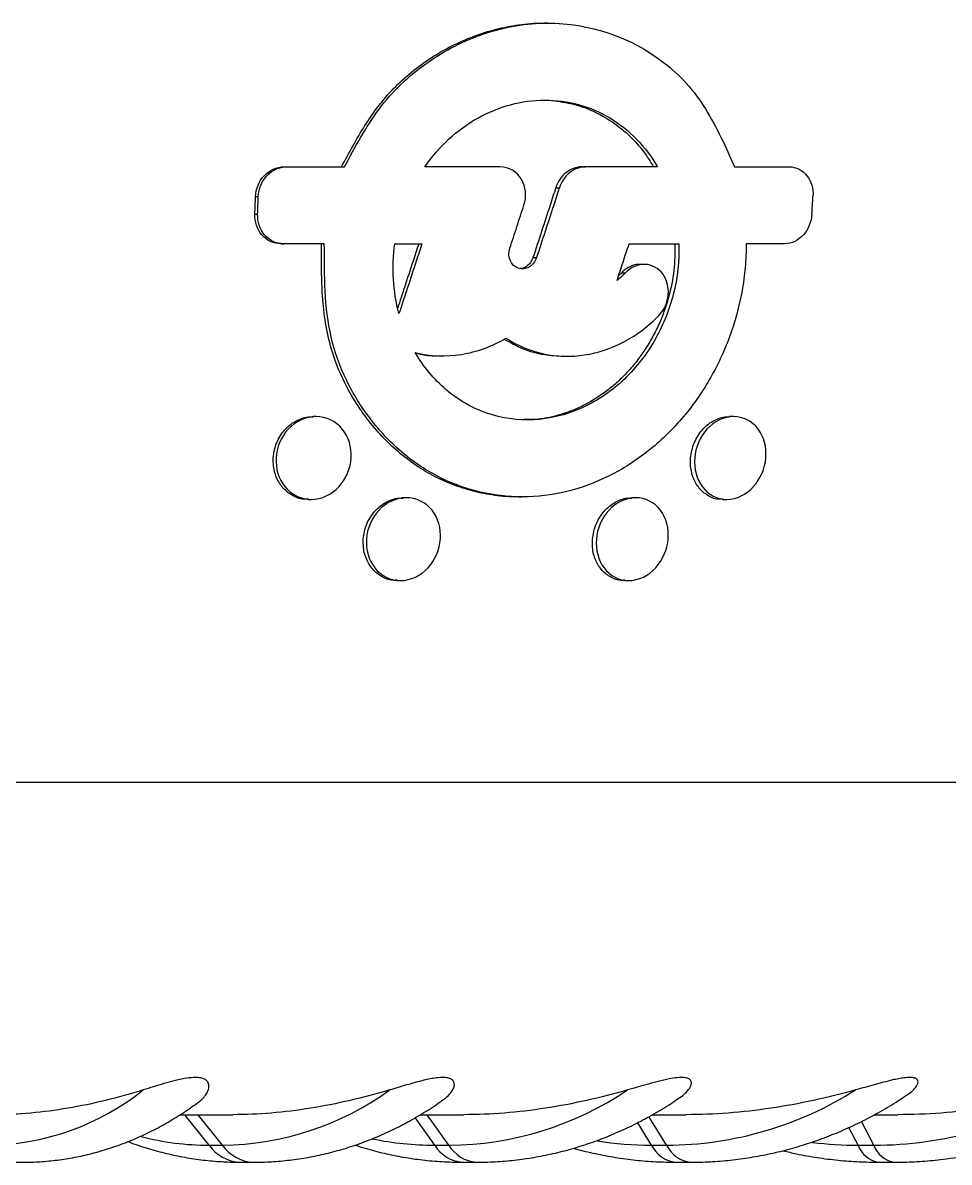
# Model space of a CAD drawing. Header units: millimetres. Extents: x 10 to 412, y 8 to 584.
# Drawn here: x 96.7 to 106.44, y 324.31 to 336.29 of the extents above; entities that cross this region are included whole.
import ezdxf

# ---------------------------------------------------------------- set-up
doc = ezdxf.new("R2010")
doc.units = ezdxf.units.MM
doc.layers.add('DETAIL', color=3, linetype='Continuous')
doc.layers.add('OUTLINE', color=7, linetype='Continuous', lineweight=25)

msp = doc.modelspace()

# ---------------------------------------------------------------- linework, layer by layer
at = {"layer": 'DETAIL'}
for p, q in [((102.30274, 334.55877), (102.34057, 334.55877)), ((99.14583, 334.46707), (99.17464, 334.46707)), ((99.13861, 334.28011), (99.16744, 334.28011)), ((102.06284, 333.82255), (102.10017, 333.82255)), ((102.99631, 333.66442), (103.03638, 333.66442)), ((98.65782, 324.48392), (98.4033, 324.80517)), ((98.79692, 324.48392), (98.54239, 324.80517)), ((101.02963, 324.48392), (100.82446, 324.77412)), ((101.17837, 324.48392), (100.95125, 324.80517)), ((103.46778, 324.48392), (103.2821, 324.78521)), ((103.31053, 324.48392), (103.16439, 324.72104)), ((105.48316, 324.48392), (105.38552, 324.67136)), ((105.64773, 324.48392), (105.51777, 324.7334)), ((98.65782, 324.48392), (98.79692, 324.48392)), ((101.02963, 324.48392), (101.17837, 324.48392)), ((103.31053, 324.48392), (103.46778, 324.48392)), ((105.48316, 324.48392), (105.64773, 324.48392))]:
    msp.add_line(p, q, dxfattribs=at)
for centre, radius, start, end in [((96.29972, 327.15664), 2.67305, 270.896615, 308.515435), ((98.76502, 327.52972), 3.04597, 270.600099, 305.989071), ((101.15462, 327.89146), 3.40762, 270.399323, 303.961715), ((103.45072, 328.23088), 3.747, 270.260967, 302.34161), ((105.63609, 328.53765), 4.05375, 270.164584, 301.06111), ((98.65988, 327.34866), 2.86474, 255.430593, 269.958776), ((101.03042, 327.73786), 3.25394, 258.340274, 269.986174), ((99.00519, 324.73052), 0.426, 215.371718, 266.853586), ((99.14429, 324.73053), 0.42601, 215.37211, 266.845251), ((101.34869, 324.67678), 0.37282, 211.151335, 265.390116), ((101.49744, 324.67679), 0.37284, 211.151978, 265.38105), ((103.31075, 328.1088), 3.62488, 260.907056, 269.99651), ((103.60097, 324.62636), 0.32349, 206.125116, 263.178293), ((103.75823, 324.62637), 0.3235, 206.125543, 263.168672), ((105.48312, 328.44727), 3.96335, 263.022209, 270.000649), ((105.74596, 324.58079), 0.28008, 200.233976, 259.760988), ((105.91055, 324.5808), 0.28011, 200.235407, 259.749687)]:
    msp.add_arc(centre, radius, start, end, dxfattribs=at)
at = {"layer": 'OUTLINE'}
for p, q in [((102.21738, 336.29057), (102.17905, 336.29057)), ((99.444, 334.77866), (99.4736, 334.77866)), ((99.4736, 334.77866), (100.08121, 334.77866)), ((101.71933, 334.77866), (100.92448, 334.77866)), ((102.57823, 334.77866), (102.61679, 334.77866)), ((103.37267, 334.77866), (102.61679, 334.77866)), ((104.18312, 334.77866), (104.75709, 334.77866)), ((99.41182, 333.96852), (99.4415, 333.96852)), ((99.86882, 333.96852), (99.4415, 333.96852)), ((100.60979, 333.96852), (100.89534, 333.96852)), ((103.0738, 333.96852), (103.59759, 333.96852)), ((104.70865, 333.96852), (104.30585, 333.96852)), ((103.23286, 333.75217), (103.19156, 333.75217)), ((101.07321, 332.78908), (101.10865, 332.78908)), ((102.38357, 332.78493), (102.42311, 332.78493)), ((99.78276, 332.15115), (99.75071, 332.15115)), ((104.17482, 332.15115), (104.1296, 332.15115)), ((99.69899, 331.27869), (99.73113, 331.27869)), ((100.73228, 331.29719), (100.69702, 331.29719)), ((101.90959, 331.30518), (101.94728, 331.30518)), ((103.14524, 331.29719), (103.10268, 331.29719)), ((104.05661, 331.27869), (104.10194, 331.27869)), ((100.6349, 330.42473), (100.67028, 330.42473)), ((103.02766, 330.42473), (103.07037, 330.42473)), ((89.08475, 328.30517), (123.07858, 328.30517)), ((98.35301, 324.80517), (98.90634, 324.80517)), ((100.87913, 324.80517), (101.33726, 324.80517)), ((103.31983, 324.80517), (103.67493, 324.80517)), ((105.65592, 324.80517), (105.90156, 324.80517)), ((96.56956, 324.30517), (96.69795, 324.30517)), ((98.9818, 324.30517), (99.1209, 324.30517)), ((101.31873, 324.30517), (101.46747, 324.30517)), ((103.56254, 324.30517), (103.7198, 324.30517)), ((105.69618, 324.30517), (105.86074, 324.30517))]:
    msp.add_line(p, q, dxfattribs=at)
for centre, radius, start, end in [((-66.43597, 340.76736), 165.70162, 357.756285, 357.8209813), ((-62.9191, 340.61894), 162.21044, 357.7604336, 357.8265221), ((0.18004, 340.7469), 105.01542, 356.4695228, 356.5717181)]:
    msp.add_arc(centre, radius, start, end, dxfattribs=at)
for points, knots in [([(100.04987, 334.77866), (100.08913, 334.85181), (100.16774, 334.99833), (100.29393, 335.21297), (100.43378, 335.41794), (100.59628, 335.60867), (100.78341, 335.77838), (100.98912, 335.92819), (101.20768, 336.05409), (101.43603, 336.1548), (101.67159, 336.23041), (101.91367, 336.27593), (102.08412, 336.29458), (102.17254, 336.2896), (102.17899, 336.28923)], [0, 0, 0, 0, 0.08772221, 0.17568282, 0.26323186, 0.35038082, 0.44180317, 0.53355916, 0.62505281, 0.71631215, 0.80783525, 0.89906311, 0.9926335, 1, 1, 1, 1]), ([(100.08121, 334.77866), (100.19292, 334.98722), (100.30406, 335.19598), (100.51402, 335.47817), (100.59261, 335.56734), (100.7622, 335.73074), (100.8521, 335.80422), (101.1348, 336.00362), (101.34326, 336.10935), (101.77043, 336.25196), (101.99531, 336.29044), (102.65458, 336.29083), (103.08916, 336.14483), (103.52351, 335.81084), (103.60397, 335.73697), (103.75075, 335.57352), (103.81672, 335.483), (103.99643, 335.19488), (104.09006, 334.98659), (104.18312, 334.77866)], [0, 0, 0, 0, 0.125, 0.125, 0.1875, 0.1875, 0.25, 0.25, 0.375, 0.375, 0.5, 0.5, 0.75, 0.75, 0.8125, 0.8125, 0.875, 0.875, 1, 1, 1, 1]), ([(100.92448, 334.77866), (100.99883, 334.88576), (101.08281, 334.98233), (101.26979, 335.15462), (101.37415, 335.23075), (101.70088, 335.41376), (101.94531, 335.48015), (102.42756, 335.48086), (102.6659, 335.41487), (103.07539, 335.17054), (103.24773, 334.9927), (103.37267, 334.77866)], [0, 0, 0, 0, 0.125, 0.125, 0.25, 0.25, 0.5, 0.5, 0.75, 0.75, 1, 1, 1, 1]), ([(102.2585, 335.47596), (102.33609, 335.46581), (102.49446, 335.44509), (102.7183, 335.36068), (102.92753, 335.23862), (103.09645, 335.09287), (103.2321, 334.93741), (103.29851, 334.83183), (103.33195, 334.77866)], [0, 0, 0, 0, 0.17651101, 0.36028346, 0.53987433, 0.72443969, 0.86123474, 1, 1, 1, 1]), ([(99.14583, 334.46707), (99.14957, 334.54731), (99.18073, 334.62606), (99.29001, 334.74306), (99.36645, 334.77788), (99.444, 334.77866)], [0, 0, 0, 0, 0.5, 0.5, 1, 1, 1, 1]), ([(99.17464, 334.46707), (99.17838, 334.54743), (99.20974, 334.62627), (99.31936, 334.74317), (99.39595, 334.77788), (99.4736, 334.77866)], [0, 0, 0, 0, 0.5, 0.5, 1, 1, 1, 1]), ([(101.96777, 334.37536), (101.99752, 334.46757), (101.98763, 334.57018), (101.89458, 334.72654), (101.80988, 334.77773), (101.71933, 334.77866)], [0, 0, 0, 0, 0.5, 0.5, 1, 1, 1, 1]), ([(102.57823, 334.77866), (102.51791, 334.77825), (102.4583, 334.75618), (102.35995, 334.67662), (102.32332, 334.62067), (102.30274, 334.55877)], [0, 0, 0, 0, 0.5, 0.5, 1, 1, 1, 1]), ([(102.61679, 334.77866), (102.55637, 334.77825), (102.49665, 334.75624), (102.39801, 334.67674), (102.36122, 334.62077), (102.34057, 334.55877)], [0, 0, 0, 0, 0.5, 0.5, 1, 1, 1, 1]), ([(104.75709, 334.77866), (104.82978, 334.77792), (104.89813, 334.74323), (104.98948, 334.62693), (105.01167, 334.54743), (105.00754, 334.46707)], [0, 0, 0, 0, 0.5, 0.5, 1, 1, 1, 1]), ([(102.30274, 334.55877), (102.28289, 334.49737), (102.263, 334.43598), (102.24307, 334.37461), (102.21319, 334.28254), (102.18322, 334.1905), (102.15318, 334.09849), (102.12314, 334.00648), (102.09303, 333.9145), (102.06284, 333.82255)], [0, 0, 0, 0, 0.000193606745, 0.000193606745, 0.000193606745, 0.0004840286, 0.0004840286, 0.0004840286, 0.000774461888, 0.000774461888, 0.000774461888, 0.000774461888]), ([(102.34057, 334.55877), (102.32067, 334.49737), (102.30074, 334.43598), (102.28077, 334.37461), (102.25083, 334.28254), (102.2208, 334.1905), (102.1907, 334.09849), (102.1606, 334.00648), (102.13042, 333.9145), (102.10017, 333.82255)], [0, 0, 0, 0, 0.000193643426, 0.000193643426, 0.000193643426, 0.000484120261, 0.000484120261, 0.000484120261, 0.00077460849, 0.00077460849, 0.00077460849, 0.00077460849]), ([(101.81939, 333.92107), (101.84422, 333.99674), (101.869, 334.07244), (101.89373, 334.14815), (101.90609, 334.18601), (101.91844, 334.22387), (101.93078, 334.26174), (101.94312, 334.29961), (101.95545, 334.33748), (101.96777, 334.37536)], [0, 0, 0, 0, 0.000239008788, 0.000239008788, 0.000239008788, 0.000358515761, 0.000358515761, 0.000358515761, 0.000478023526, 0.000478023526, 0.000478023526, 0.000478023526]), ([(99.41182, 333.96852), (99.33445, 333.96926), (99.26103, 334.00427), (99.16154, 334.12069), (99.13619, 334.19997), (99.13861, 334.28011)], [0, 0, 0, 0, 0.5, 0.5, 1, 1, 1, 1]), ([(99.4415, 333.96852), (99.36402, 333.96926), (99.29044, 334.00415), (99.19056, 334.12049), (99.16502, 334.19985), (99.16744, 334.28011)], [0, 0, 0, 0, 0.5, 0.5, 1, 1, 1, 1]), ([(104.99617, 334.28011), (104.99057, 334.19985), (104.9593, 334.12116), (104.85395, 334.00419), (104.78146, 333.9693), (104.70865, 333.96852)], [0, 0, 0, 0, 0.5, 0.5, 1, 1, 1, 1]), ([(101.9095, 331.30755), (101.8962, 331.30689), (101.80292, 331.3023), (101.63389, 331.32193), (101.40634, 331.36798), (101.18926, 331.44203), (100.98096, 331.54111), (100.7846, 331.66605), (100.60177, 331.81383), (100.43103, 331.98556), (100.27485, 332.18035), (100.13637, 332.39726), (100.01814, 332.6343), (99.92942, 332.89294), (99.87247, 333.16867), (99.84506, 333.44235), (99.83809, 333.70949), (99.83798, 333.88217), (99.83792, 333.96852)], [0, 0, 0, 0, 0.01069453, 0.07498082, 0.13689462, 0.19899975, 0.26091677, 0.32396175, 0.3871969, 0.45027605, 0.51793283, 0.58576793, 0.65339862, 0.7251787, 0.79731292, 0.86928571, 0.93463136, 1, 1, 1, 1]), ([(104.30585, 333.96852), (104.30454, 333.88525), (104.30201, 333.80213), (104.28729, 333.63702), (104.27615, 333.5549), (104.23183, 333.30983), (104.18734, 333.1465), (104.07145, 332.83181), (104.0008, 332.68125), (103.83385, 332.3938), (103.73619, 332.2555), (103.52101, 332.00408), (103.40337, 331.89036), (103.14745, 331.68746), (103.00835, 331.59831), (102.72205, 331.45535), (102.57326, 331.40026), (102.26373, 331.32474), (102.1079, 331.30564), (101.79792, 331.30472), (101.64128, 331.32356), (101.3416, 331.397), (101.19768, 331.4511), (100.92195, 331.5947), (100.79349, 331.68273), (100.55799, 331.88505), (100.44926, 332.00108), (100.25766, 332.25132), (100.17391, 332.38553), (100.03372, 332.67432), (99.97799, 332.82779), (99.86818, 333.29958), (99.86919, 333.63589), (99.86882, 333.96852)], [0, 0, 0, 0, 0.03125, 0.03125, 0.0625, 0.0625, 0.125, 0.125, 0.1875, 0.1875, 0.25, 0.25, 0.3125, 0.3125, 0.375, 0.375, 0.4375, 0.4375, 0.5, 0.5, 0.5625, 0.5625, 0.625, 0.625, 0.6875, 0.6875, 0.75, 0.75, 0.8125, 0.8125, 0.875, 0.875, 1, 1, 1, 1]), ([(100.86151, 333.96852), (100.8415, 333.90725), (100.79149, 333.75407), (100.71785, 333.52955), (100.66405, 333.36642), (100.64051, 333.29505)], [0, 0, 0, 0, 0.27274208, 0.68184278, 1, 1, 1, 1]), ([(100.89534, 333.96852), (100.87531, 333.90724), (100.85525, 333.84597), (100.83517, 333.78472), (100.80504, 333.69284), (100.77485, 333.60099), (100.7446, 333.50917), (100.71434, 333.41736), (100.68403, 333.32557), (100.65367, 333.23382)], [0, 0, 0, 0, 0.000193526603, 0.000193526603, 0.000193526603, 0.000483828216, 0.000483828216, 0.000483828216, 0.000774141236, 0.000774141236, 0.000774141236, 0.000774141236]), ([(103.59759, 333.96852), (103.60278, 333.78927), (103.58309, 333.61186), (103.49314, 333.26078), (103.42476, 333.09389), (103.24245, 332.78324), (103.12971, 332.64197), (102.93458, 332.46271), (102.86421, 332.40734), (102.71826, 332.31104), (102.64244, 332.26973), (102.40655, 332.1661), (102.23758, 332.1251), (101.90325, 332.10873), (101.73491, 332.1328), (101.42198, 332.24137), (101.27556, 332.32603), (101.02054, 332.54245), (100.91125, 332.6747), (100.82408, 332.82345)], [0, 0, 0, 0, 0.125, 0.125, 0.25, 0.25, 0.375, 0.375, 0.4375, 0.4375, 0.5, 0.5, 0.625, 0.625, 0.75, 0.75, 0.875, 0.875, 1, 1, 1, 1]), ([(102.10017, 333.82255), (102.08621, 333.78137), (102.05875, 333.74525), (101.98645, 333.70331), (101.94284, 333.69879), (101.86828, 333.72616), (101.83798, 333.75731), (101.80687, 333.83461), (101.80645, 333.87951), (101.81939, 333.92107)], [0, 0, 0, 0, 0.25, 0.25, 0.5, 0.5, 0.75, 0.75, 1, 1, 1, 1]), ([(103.55601, 333.96852), (103.55482, 333.87536), (103.5524, 333.68662), (103.50408, 333.44993), (103.4455, 333.2625), (103.38909, 333.12182), (103.32105, 332.98487), (103.24284, 332.85476), (103.15609, 332.73358), (103.06071, 332.62082), (102.95547, 332.51603), (102.8094, 332.39365), (102.65176, 332.29313), (102.48702, 332.21679), (102.32272, 332.15923), (102.14769, 332.11864), (102.01694, 332.12032), (101.96705, 332.12096)], [0, 0, 0, 0, 0.10196919, 0.20655734, 0.26068921, 0.31482045, 0.37058327, 0.42634275, 0.47957142, 0.5328013, 0.58775607, 0.64271103, 0.7434607, 0.79556575, 0.8476685, 0.94187672, 1, 1, 1, 1]), ([(102.9467, 333.58332), (102.96796, 333.64749), (102.98918, 333.71167), (103.01036, 333.77587), (103.02096, 333.80797), (103.03154, 333.84008), (103.04211, 333.87218), (103.05268, 333.90429), (103.06324, 333.9364), (103.0738, 333.96852)], [0, 0, 0, 0, 0.000202842921, 0.000202842921, 0.000202842921, 0.000304265961, 0.000304265961, 0.000304265961, 0.000405689486, 0.000405689486, 0.000405689486, 0.000405689486]), ([(102.06284, 333.82255), (102.05566, 333.80525), (102.04048, 333.76872), (101.99855, 333.72982), (101.95846, 333.70805), (101.93505, 333.70754), (101.92826, 333.7074)], [0, 0, 0, 0, 0.2889531, 0.61008673, 0.8870544, 1, 1, 1, 1]), ([(103.03638, 333.66442), (103.0291, 333.65694), (103.02171, 333.64959), (103.01421, 333.64237), (103.00671, 333.63515), (102.99909, 333.62807), (102.99138, 333.62112), (102.97685, 333.60803), (102.96193, 333.59543), (102.9467, 333.58332)], [0, 0, 0, 0, 0.00003182684, 0.00003182684, 0.00003182684, 0.000063653601, 0.000063653601, 0.000063653601, 0.000123611177, 0.000123611177, 0.000123611177, 0.000123611177]), ([(102.99631, 333.66442), (102.98901, 333.65697), (102.97801, 333.64576), (102.96652, 333.63515), (102.96266, 333.63159)], [0, 0, 0, 0, 0.6645968, 1, 1, 1, 1]), ([(103.19131, 333.74954), (103.18559, 333.75036), (103.15136, 333.75529), (103.0866, 333.7323), (103.02878, 333.69622), (103.00144, 333.66944), (102.99631, 333.66442)], [0, 0, 0, 0, 0.08238646, 0.49351684, 0.90499368, 1, 1, 1, 1]), ([(103.38914, 333.21675), (103.44429, 333.27458), (103.47939, 333.35248), (103.49228, 333.51134), (103.47203, 333.59174), (103.38341, 333.71096), (103.31424, 333.7494), (103.16773, 333.75464), (103.09237, 333.7212), (103.03638, 333.66442)], [0, 0, 0, 0, 0.25, 0.25, 0.5, 0.5, 0.75, 0.75, 1, 1, 1, 1]), ([(101.7789, 332.975), (101.90161, 332.8964), (102.03347, 332.84164), (102.31593, 332.78106), (102.46148, 332.77687), (102.75144, 332.82109), (102.89292, 332.86921), (103.15858, 333.01189), (103.2808, 333.10526), (103.38914, 333.21675)], [0, 0, 0, 0, 0.25, 0.25, 0.5, 0.5, 0.75, 0.75, 1, 1, 1, 1]), ([(100.82408, 332.82345), (100.9829, 332.78503), (101.14909, 332.77904), (101.47227, 332.83075), (101.63215, 332.88891), (101.7789, 332.975)], [0, 0, 0, 0, 0.5, 0.5, 1, 1, 1, 1]), ([(101.76067, 332.9656), (101.82411, 332.93017), (101.95701, 332.85594), (102.16993, 332.79565), (102.3172, 332.78952), (102.38466, 332.78671)], [0, 0, 0, 0, 0.33108143, 0.69356878, 1, 1, 1, 1]), ([(100.82759, 332.81823), (100.89444, 332.80318), (100.96955, 332.78627), (101.04646, 332.79076), (101.05492, 332.79126)], [0, 0, 0, 0, 0.89009286, 1, 1, 1, 1]), ([(99.33164, 331.71492), (99.33451, 331.74205), (99.34025, 331.79632), (99.36562, 331.87419), (99.40216, 331.94608), (99.4487, 332.00928), (99.50425, 332.06239), (99.56517, 332.10404), (99.63028, 332.13197), (99.6926, 332.15047), (99.73281, 332.14713), (99.75057, 332.14565)], [0, 0, 0, 0, 0.12302548, 0.24605411, 0.36376217, 0.48141638, 0.59387478, 0.70629256, 0.81152406, 0.91673546, 1, 1, 1, 1]), ([(99.36164, 331.71491), (99.36783, 331.82613), (99.41263, 331.93505), (99.56615, 332.09985), (99.67394, 332.15067), (99.88714, 332.15162), (99.98963, 332.10175), (100.12509, 331.93742), (100.15766, 331.827), (100.14481, 331.60656), (100.09933, 331.49543), (99.94785, 331.3316), (99.83974, 331.27928), (99.62591, 331.2781), (99.52279, 331.32934), (99.38852, 331.49313), (99.35545, 331.60369), (99.36164, 331.71491)], [0, 0, 0, 0, 0.125, 0.125, 0.25, 0.25, 0.375, 0.375, 0.5, 0.5, 0.625, 0.625, 0.75, 0.75, 0.875, 0.875, 1, 1, 1, 1]), ([(103.72071, 331.71492), (103.72417, 331.74205), (103.73109, 331.79632), (103.75726, 331.87419), (103.79386, 331.94608), (103.83969, 332.00928), (103.89379, 332.06239), (103.95266, 332.10404), (104.01512, 332.13197), (104.07468, 332.15047), (104.11268, 332.14713), (104.12947, 332.14565)], [0, 0, 0, 0, 0.12302637, 0.24605408, 0.36376236, 0.48141638, 0.59387429, 0.70629059, 0.81152199, 0.91673503, 1, 1, 1, 1]), ([(103.76356, 331.71491), (103.77246, 331.82613), (103.81788, 331.93505), (103.96787, 332.09985), (104.0714, 332.15067), (104.27344, 332.15162), (104.36918, 332.10175), (104.49302, 331.93742), (104.52086, 331.827), (104.50267, 331.60656), (104.45656, 331.49543), (104.3086, 331.3316), (104.20474, 331.27928), (104.0021, 331.2781), (103.90578, 331.32934), (103.78299, 331.49313), (103.75466, 331.60369), (103.76356, 331.71491)], [0, 0, 0, 0, 0.125, 0.125, 0.25, 0.25, 0.375, 0.375, 0.5, 0.5, 0.625, 0.625, 0.75, 0.75, 0.875, 0.875, 1, 1, 1, 1]), ([(99.69959, 331.28342), (99.68737, 331.28204), (99.63407, 331.276), (99.54299, 331.31006), (99.44124, 331.38184), (99.36634, 331.49207), (99.33121, 331.60893), (99.33152, 331.68603), (99.33164, 331.71492)], [0, 0, 0, 0, 0.057094754, 0.249185932, 0.444047382, 0.649209059, 0.868538439, 1, 1, 1, 1]), ([(104.0576, 331.28342), (104.04599, 331.28204), (103.99533, 331.276), (103.90995, 331.31006), (103.81548, 331.38184), (103.74751, 331.49207), (103.71741, 331.60893), (103.71981, 331.68603), (103.72071, 331.71492)], [0, 0, 0, 0, 0.05709468, 0.24918701, 0.44404795, 0.64920853, 0.86853897, 1, 1, 1, 1]), ([(100.27879, 330.86096), (100.28193, 330.88799), (100.28822, 330.94203), (100.31412, 331.01993), (100.35115, 331.09222), (100.39827, 331.15591), (100.45424, 331.20935), (100.51523, 331.25097), (100.58003, 331.27865), (100.64111, 331.29669), (100.68004, 331.29328), (100.69687, 331.29181)], [0, 0, 0, 0, 0.123030397, 0.246027424, 0.365113703, 0.484112929, 0.597283038, 0.710392605, 0.815265648, 0.920107104, 1, 1, 1, 1]), ([(100.31185, 330.86096), (100.3193, 330.9717), (100.36431, 331.08021), (100.51733, 331.24537), (100.62435, 331.29667), (100.83534, 331.2977), (100.9359, 331.2474), (101.06698, 331.08273), (101.09725, 330.97268), (101.08186, 330.75321), (101.03609, 330.64243), (100.88522, 330.47829), (100.77778, 330.42538), (100.56626, 330.4241), (100.46502, 330.4759), (100.33522, 330.63994), (100.30439, 330.75022), (100.31185, 330.86096)], [0, 0, 0, 0, 0.125, 0.125, 0.25, 0.25, 0.375, 0.375, 0.5, 0.5, 0.625, 0.625, 0.75, 0.75, 0.875, 0.875, 1, 1, 1, 1]), ([(102.68944, 330.86096), (102.69295, 330.88799), (102.69995, 330.94203), (102.72641, 331.01993), (102.76357, 331.09221), (102.81038, 331.15591), (102.86561, 331.20935), (102.92552, 331.25097), (102.98889, 331.27865), (103.04849, 331.29669), (103.08621, 331.29328), (103.10253, 331.29181)], [0, 0, 0, 0, 0.123031086, 0.246027871, 0.365114491, 0.484113348, 0.597283288, 0.71039295, 0.815265764, 0.920108315, 1, 1, 1, 1]), ([(102.72962, 330.86096), (102.73871, 330.9717), (102.78421, 331.08021), (102.93554, 331.24537), (103.04029, 331.29667), (103.24512, 331.2977), (103.34189, 331.2474), (103.46637, 331.08273), (103.4939, 330.97268), (103.47529, 330.75321), (103.42902, 330.64243), (103.27983, 330.47829), (103.17466, 330.42538), (102.96931, 330.4241), (102.87189, 330.4759), (102.74861, 330.63994), (102.72053, 330.75022), (102.72962, 330.86096)], [0, 0, 0, 0, 0.125, 0.125, 0.25, 0.25, 0.375, 0.375, 0.5, 0.5, 0.625, 0.625, 0.75, 0.75, 0.875, 0.875, 1, 1, 1, 1]), ([(100.63569, 330.42959), (100.623, 330.42819), (100.57013, 330.42238), (100.48106, 330.45655), (100.38266, 330.52792), (100.31052, 330.63743), (100.2771, 330.75422), (100.27833, 330.83166), (100.27879, 330.86096)], [0, 0, 0, 0, 0.059866548, 0.249364994, 0.442043814, 0.64617976, 0.866143491, 1, 1, 1, 1]), ([(103.02869, 330.42959), (103.01635, 330.42819), (102.96493, 330.42238), (102.87904, 330.45655), (102.7847, 330.52792), (102.7165, 330.63743), (102.68601, 330.75422), (102.6885, 330.83166), (102.68944, 330.86096)], [0, 0, 0, 0, 0.05986545, 0.24936465, 0.44204607, 0.64618057, 0.86614368, 1, 1, 1, 1]), ([(98.53854, 324.93474), (98.5457, 324.93901), (98.57045, 324.95376), (98.60213, 324.98727), (98.63557, 325.03081), (98.65606, 325.07935), (98.65781, 325.12641), (98.63547, 325.16377), (98.59566, 325.18649), (98.54637, 325.19661), (98.47862, 325.19704), (98.3911, 325.18528), (98.28808, 325.16166), (98.14073, 325.12049), (98.03584, 325.08759), (97.9643, 325.06514)], [0, 0, 0, 0, 0.038730089, 0.133785811, 0.228800364, 0.322441536, 0.417896274, 0.488128103, 0.531127554, 0.574491154, 0.612047362, 0.673309611, 0.7504959, 0.829819636, 1, 1, 1, 1]), ([(101.11186, 324.95834), (101.12344, 324.96621), (101.15712, 324.98907), (101.19558, 325.02914), (101.22664, 325.0758), (101.23909, 325.11574), (101.23388, 325.15186), (101.21095, 325.17801), (101.16876, 325.19329), (101.11422, 325.19825), (101.04936, 325.19321), (100.98133, 325.18179), (100.87496, 325.15837), (100.73076, 325.11779), (100.61394, 325.08281), (100.55492, 325.06514)], [0, 0, 0, 0, 0.06334884, 0.18408556, 0.27002819, 0.35710523, 0.42015539, 0.48372476, 0.5250024, 0.56638233, 0.61977309, 0.66686388, 0.71506707, 0.85605562, 1, 1, 1, 1]), ([(103.60184, 324.98201), (103.60421, 324.98347), (103.62846, 324.99837), (103.66649, 325.03129), (103.71136, 325.08102), (103.73272, 325.12862), (103.7253, 325.1652), (103.69756, 325.18701), (103.65449, 325.19686), (103.59036, 325.19677), (103.50207, 325.18429), (103.39315, 325.15937), (103.24091, 325.11827), (103.13088, 325.08626), (103.05825, 325.06514)], [0, 0, 0, 0, 0.0120699, 0.12300464, 0.23346998, 0.34634539, 0.41896236, 0.4684447, 0.51835381, 0.56098482, 0.63216725, 0.72361931, 0.81758894, 1, 1, 1, 1]), ([(105.98357, 325.00636), (105.99608, 325.0137), (106.0297, 325.03342), (106.07064, 325.07188), (106.10359, 325.11302), (106.11557, 325.15002), (106.10689, 325.17641), (106.07621, 325.19248), (106.02976, 325.19822), (105.97056, 325.19399), (105.9069, 325.18361), (105.8334, 325.16803), (105.7478, 325.14667), (105.61805, 325.1113), (105.5211, 325.08331), (105.45613, 325.06539), (105.45523, 325.06514)], [0, 0, 0, 0, 0.06097717, 0.16382958, 0.26807583, 0.33919638, 0.41085283, 0.45802348, 0.50535473, 0.56407858, 0.61464034, 0.66641138, 0.74822636, 0.83015345, 0.99764633, 1, 1, 1, 1]), ([(97.9643, 325.06513), (97.69914, 324.98253), (97.43513, 324.91793), (96.90994, 324.82887), (96.65112, 324.80517), (96.40068, 324.80517)], [0, 0, 0, 0, 0.5, 0.5, 1, 1, 1, 1]), ([(100.55492, 325.06513), (100.27782, 324.98254), (100.00066, 324.9179), (99.44642, 324.82879), (99.17282, 324.80517), (98.90634, 324.80517)], [0, 0, 0, 0, 0.5, 0.5, 1, 1, 1, 1]), ([(103.05825, 325.06513), (102.7713, 324.98254), (102.48307, 324.91786), (101.90394, 324.8287), (101.61773, 324.80517), (101.33726, 324.80517)], [0, 0, 0, 0, 0.5, 0.5, 1, 1, 1, 1]), ([(105.45523, 325.06513), (105.16059, 324.98254), (104.86348, 324.91781), (104.26379, 324.82861), (103.96727, 324.80517), (103.67493, 324.80517)], [0, 0, 0, 0, 0.5, 0.5, 1, 1, 1, 1]), ([(105.86074, 324.30517), (105.90383, 324.30556), (106.02072, 324.30662), (106.2112, 324.31783), (106.43151, 324.34167), (106.65049, 324.37715), (106.86761, 324.42394), (107.08242, 324.48198), (107.2944, 324.55115), (107.50308, 324.6313), (107.70804, 324.72216), (107.90859, 324.82391), (108.08922, 324.92588), (108.20034, 324.99836), (108.24826, 325.02962)], [0, 0, 0, 0, 0.05140238, 0.13942302, 0.22744546, 0.3154786, 0.40353442, 0.49162483, 0.57976237, 0.66795513, 0.75621406, 0.84454453, 0.93295592, 1, 1, 1, 1]), ([(107.72762, 325.06513), (107.42752, 324.98253), (107.12356, 324.91773), (106.5082, 324.82853), (106.20355, 324.80517), (105.90156, 324.80517)], [0, 0, 0, 0, 0.5, 0.5, 1, 1, 1, 1]), ([(96.69795, 324.30517), (96.73564, 324.30561), (96.83427, 324.30676), (96.99363, 324.31844), (97.17533, 324.34267), (97.35576, 324.37845), (97.53455, 324.42551), (97.71134, 324.4838), (97.88578, 324.55324), (98.05754, 324.63367), (98.22611, 324.72523), (98.38757, 324.82422), (98.49021, 324.89768), (98.53972, 324.93312)], [0, 0, 0, 0, 0.05800719, 0.15180798, 0.24562024, 0.33954164, 0.43367394, 0.5281079, 0.62292483, 0.71819303, 0.81396148, 0.91026465, 1, 1, 1, 1]), ([(99.1209, 324.30517), (99.16006, 324.30559), (99.2639, 324.30671), (99.43219, 324.31822), (99.62511, 324.3423), (99.81676, 324.37799), (100.00673, 324.42493), (100.19462, 324.48315), (100.38004, 324.55248), (100.56255, 324.63287), (100.74193, 324.72386), (100.9171, 324.82652), (101.0407, 324.90481), (101.10417, 324.95175), (101.1123, 324.95776)], [0, 0, 0, 0, 0.055924882, 0.148268586, 0.240617693, 0.333031355, 0.425570212, 0.518293445, 0.611252114, 0.704488234, 0.798034939, 0.891921802, 0.986155464, 1, 1, 1, 1]), ([(101.46747, 324.30517), (101.50806, 324.30558), (101.61673, 324.30668), (101.79329, 324.31803), (101.99648, 324.34202), (102.19838, 324.37763), (102.39855, 324.42451), (102.59654, 324.48266), (102.79195, 324.5519), (102.98429, 324.63219), (103.17328, 324.72311), (103.35802, 324.82536), (103.50093, 324.91201), (103.58028, 324.96788), (103.60133, 324.98271)], [0, 0, 0, 0, 0.054167112, 0.145019569, 0.235875077, 0.326767717, 0.417733287, 0.508808263, 0.600023623, 0.691407084, 0.782981378, 0.874766802, 0.966770047, 1, 1, 1, 1]), ([(103.7198, 324.30517), (103.76171, 324.30556), (103.87476, 324.30664), (104.05876, 324.31792), (104.27112, 324.34183), (104.48217, 324.37735), (104.69142, 324.42419), (104.89842, 324.48228), (105.10272, 324.55146), (105.30382, 324.63167), (105.50136, 324.72256), (105.69458, 324.82451), (105.85592, 324.9186), (105.95057, 324.98251), (105.9843, 325.00528)], [0, 0, 0, 0, 0.05273136, 0.14222788, 0.23172613, 0.32124426, 0.41080513, 0.50042795, 0.59013233, 0.67993686, 0.76985668, 0.85990052, 0.95008144, 1, 1, 1, 1]), ([(97.80398, 324.52269), (97.80488, 324.52233), (97.86746, 324.49669), (97.99453, 324.45574), (98.18467, 324.40127), (98.37685, 324.35967), (98.57008, 324.32922), (98.76061, 324.31089), (98.898, 324.30545), (98.97054, 324.3052), (98.9818, 324.30517)], [0, 0, 0, 0, 0.00239178, 0.16666423, 0.33034185, 0.49347811, 0.65615589, 0.81846314, 0.97181759, 1, 1, 1, 1]), ([(100.19371, 324.48484), (100.22802, 324.4735), (100.32803, 324.44043), (100.49662, 324.39789), (100.69852, 324.35652), (100.90184, 324.32748), (101.10868, 324.30872), (101.24781, 324.30637), (101.31873, 324.30517)], [0, 0, 0, 0, 0.0941711, 0.27449937, 0.45446008, 0.63410572, 0.81350241, 1, 1, 1, 1]), ([(102.4903, 324.45343), (102.49687, 324.45142), (102.5722, 324.42837), (102.71879, 324.39493), (102.92951, 324.35398), (103.14187, 324.32586), (103.35301, 324.30835), (103.49339, 324.30622), (103.56254, 324.30517)], [0, 0, 0, 0, 0.01890297, 0.21665502, 0.41416078, 0.61146111, 0.80859528, 1, 1, 1, 1]), ([(104.69251, 324.42648), (104.73969, 324.41502), (104.85893, 324.38605), (105.05269, 324.35243), (105.27278, 324.32443), (105.4875, 324.30807), (105.62876, 324.3061), (105.69618, 324.30517)], [0, 0, 0, 0, 0.14339209, 0.36245783, 0.58138883, 0.80021527, 1, 1, 1, 1])]:
    msp.add_open_spline(points, degree=3, knots=knots, dxfattribs=at)
msp.add_open_spline([(100.65367, 333.23382), (100.59044, 333.46952), (100.57558, 333.72051), (100.60979, 333.96852)], degree=3, dxfattribs=at)

doc.saveas('drawing.dxf')
